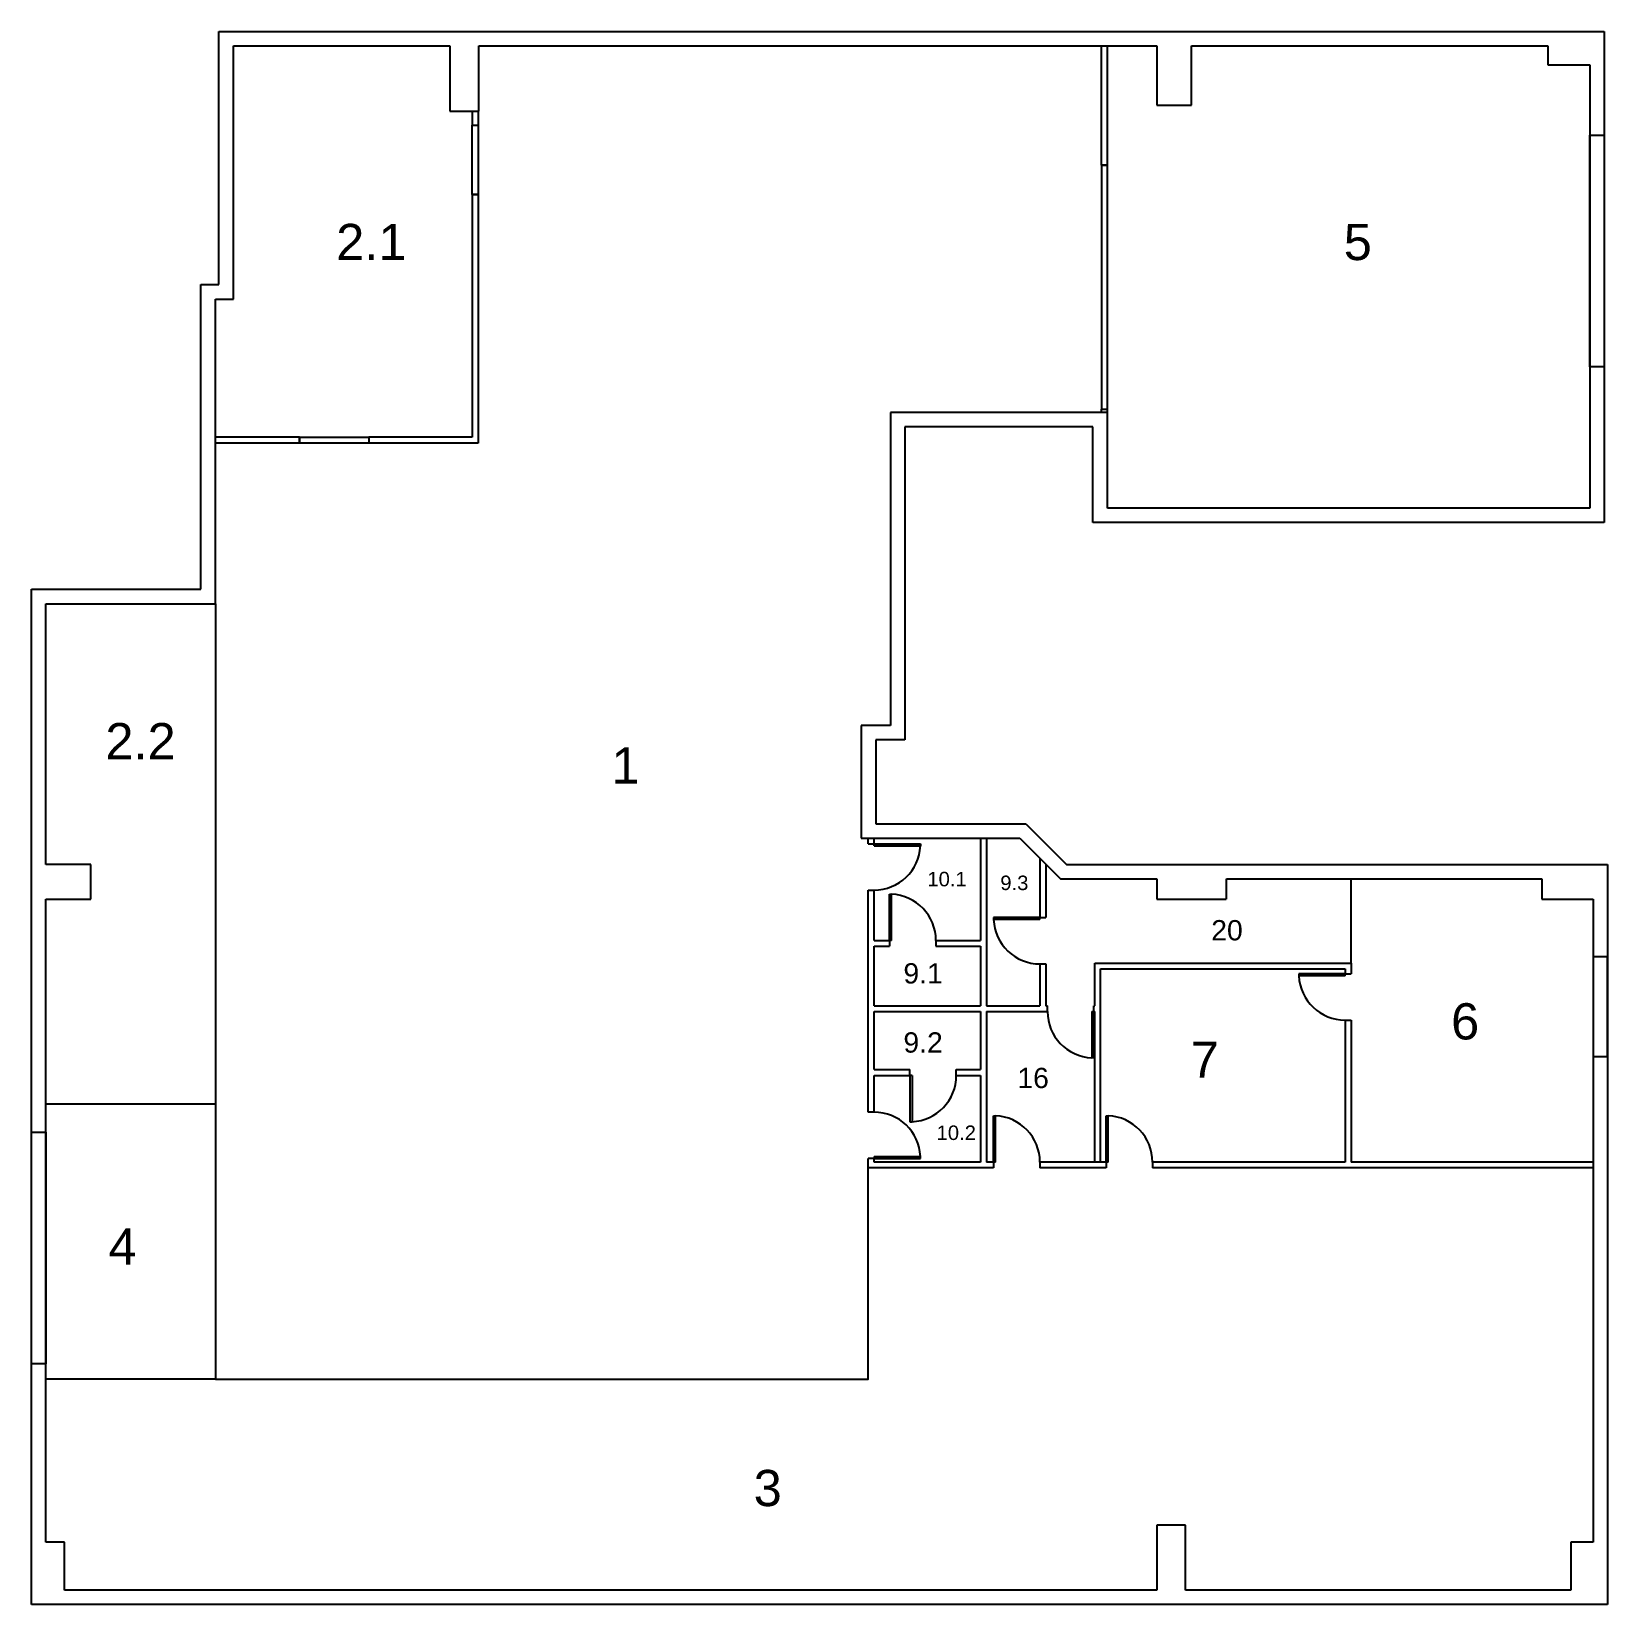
# Model space of a CAD drawing. Header units: millimetres. Extents: x 416.7 to 443.9, y 2679.3 to 2706.4.
import ezdxf

# ---------------------------------------------------------------- set-up
doc = ezdxf.new("R2010")
doc.units = ezdxf.units.MM
for name, color, linetype in [('BORDERS', 6, 'Continuous'), ('INNER_DOORS', 1, 'Continuous'), ('INNER_WALLS', 3, 'Continuous'), ('NAMES', 7, 'Continuous'), ('OUTER_DOORS', 2, 'Continuous'), ('OUTER_WALLS', 5, 'Continuous')]:
    doc.layers.add(name, color=color, linetype=linetype)
doc.styles.get("Standard").update_dxf_attribs({"font": 'arial.ttf'})

msp = doc.modelspace()

# ---------------------------------------------------------------- linework, layer by layer
at = {"layer": 'BORDERS'}
for p, q in [((419.905, 2696.524), (419.905, 2687.886)), ((439.506, 2690.322), (439.506, 2691.774)), ((419.905, 2687.886), (416.98, 2687.886)), ((419.905, 2687.886), (419.905, 2683.141)), ((419.905, 2683.141), (416.98, 2683.141))]:
    msp.add_line(p, q, dxfattribs=at)
msp.add_lwpolyline([(419.905, 2683.141), (431.173, 2683.141), (431.173, 2686.787)], dxfattribs=at)
at = {"layer": 'INNER_DOORS'}
for p, q in [((424.339, 2704.785), (424.439, 2704.785)), ((424.339, 2703.585), (424.339, 2704.785)), ((424.439, 2704.785), (424.439, 2703.585)), ((435.201, 2704.093), (435.201, 2699.88)), ((435.301, 2704.093), (435.201, 2704.093)), ((435.301, 2699.88), (435.301, 2704.093)), ((424.439, 2703.585), (424.339, 2703.585)), ((435.201, 2699.88), (435.301, 2699.88)), ((421.355, 2699.298), (421.355, 2699.398)), ((421.355, 2699.398), (422.555, 2699.398)), ((422.555, 2699.298), (421.355, 2699.298)), ((422.555, 2699.398), (422.555, 2699.298)), ((431.273, 2692.382), (432.073, 2692.382)), ((431.273, 2692.347), (431.273, 2692.382)), ((431.273, 2692.347), (432.073, 2692.347)), ((432.073, 2692.382), (432.073, 2692.347)), ((431.541, 2690.712), (431.541, 2691.512)), ((431.541, 2691.512), (431.576, 2691.512)), ((431.576, 2690.712), (431.576, 2691.512)), ((434.137, 2691.107), (433.337, 2691.107)), ((433.337, 2691.107), (433.337, 2691.072)), ((434.137, 2691.072), (433.337, 2691.072)), ((434.137, 2691.072), (434.137, 2691.107)), ((431.576, 2690.712), (431.541, 2690.712)), ((439.406, 2690.138), (438.606, 2690.138)), ((438.606, 2690.138), (438.606, 2690.103)), ((439.406, 2690.103), (438.606, 2690.103)), ((439.406, 2690.103), (439.406, 2690.138)), ((435.031, 2689.487), (435.066, 2689.487)), ((435.031, 2689.487), (435.031, 2688.687)), ((435.066, 2689.487), (435.066, 2688.687)), ((435.066, 2688.687), (435.031, 2688.687)), ((431.893, 2688.384), (431.893, 2687.584)), ((431.928, 2688.384), (431.893, 2688.384)), ((431.928, 2688.384), (431.928, 2687.584)), ((431.893, 2687.584), (431.928, 2687.584)), ((433.336, 2686.887), (433.336, 2687.687)), ((433.336, 2687.687), (433.371, 2687.687)), ((433.371, 2686.887), (433.371, 2687.687)), ((435.28, 2686.887), (435.28, 2687.687)), ((435.28, 2687.687), (435.315, 2687.687)), ((435.315, 2686.887), (435.315, 2687.687)), ((431.273, 2686.984), (431.273, 2686.949)), ((431.273, 2686.984), (432.073, 2686.984)), ((431.273, 2686.949), (432.073, 2686.949)), ((432.073, 2686.949), (432.073, 2686.984)), ((433.371, 2686.887), (433.336, 2686.887)), ((435.315, 2686.887), (435.28, 2686.887))]:
    msp.add_line(p, q, dxfattribs=at)
for centre, start, end in [((431.273, 2692.383), 270, 357.4377), ((431.54, 2690.712), 0, 87.4377), ((434.137, 2691.108), 182.5623, 270), ((439.406, 2690.139), 182.5623, 270), ((435.067, 2689.487), 180, 267.4377), ((431.892, 2688.384), 272.5623, 0), ((431.273, 2686.949), 2.5623, 90), ((433.335, 2686.887), 0, 87.4377), ((435.279, 2686.887), 0, 87.4377)]:
    msp.add_arc(centre, 0.801, start, end, dxfattribs=at)
at = {"layer": 'INNER_WALLS'}
for p, q in [((435.201, 2704.093), (435.201, 2706.15)), ((435.301, 2704.093), (435.301, 2706.15)), ((424.339, 2705.024), (424.339, 2704.785)), ((424.439, 2705.024), (424.439, 2704.785)), ((424.339, 2704.785), (424.439, 2704.785)), ((435.201, 2704.093), (435.301, 2704.093)), ((424.339, 2703.585), (424.439, 2703.585)), ((424.339, 2703.585), (424.339, 2699.398)), ((424.439, 2703.585), (424.439, 2699.298)), ((435.201, 2699.826), (435.201, 2699.88)), ((435.201, 2699.88), (435.301, 2699.88)), ((435.301, 2699.826), (435.301, 2699.88)), ((421.355, 2699.398), (419.905, 2699.398)), ((421.355, 2699.298), (419.905, 2699.298)), ((421.355, 2699.398), (421.355, 2699.298)), ((424.339, 2699.398), (422.555, 2699.398)), ((422.555, 2699.398), (422.555, 2699.298)), ((424.439, 2699.298), (422.555, 2699.298)), ((431.173, 2692.382), (431.173, 2692.477)), ((431.173, 2692.382), (431.273, 2692.382)), ((431.273, 2692.382), (431.273, 2692.477)), ((433.113, 2692.477), (433.113, 2690.712)), ((433.213, 2692.477), (433.213, 2689.587)), ((434.137, 2692.13), (434.137, 2691.107)), ((434.237, 2692.03), (434.237, 2691.107)), ((431.173, 2687.749), (431.173, 2691.582)), ((431.173, 2691.582), (431.273, 2691.582)), ((431.273, 2690.712), (431.273, 2691.582)), ((434.137, 2691.107), (434.237, 2691.107)), ((431.273, 2690.712), (431.541, 2690.712)), ((431.273, 2690.612), (431.541, 2690.612)), ((431.273, 2689.587), (431.273, 2690.612)), ((431.541, 2690.712), (431.541, 2690.612)), ((432.341, 2690.712), (432.341, 2690.612)), ((432.341, 2690.712), (433.113, 2690.712)), ((432.341, 2690.612), (433.113, 2690.612)), ((433.113, 2690.612), (433.113, 2689.587)), ((434.137, 2690.307), (434.237, 2690.307)), ((434.137, 2690.307), (434.137, 2689.587)), ((434.237, 2690.307), (434.237, 2689.587)), ((435.083, 2690.322), (439.506, 2690.322)), ((435.083, 2689.587), (435.083, 2690.322)), ((439.506, 2690.322), (439.506, 2690.138)), ((435.183, 2686.889), (435.183, 2690.222)), ((435.183, 2690.222), (439.406, 2690.222)), ((439.406, 2690.222), (439.406, 2690.138)), ((439.406, 2690.138), (439.506, 2690.138)), ((431.273, 2689.587), (433.113, 2689.587)), ((431.273, 2689.487), (433.113, 2689.487)), ((431.273, 2688.484), (431.273, 2689.487)), ((433.113, 2689.487), (433.113, 2688.484)), ((433.213, 2689.587), (434.137, 2689.587)), ((433.213, 2689.487), (433.213, 2686.887)), ((433.213, 2689.487), (434.266, 2689.487)), ((434.237, 2689.587), (434.266, 2689.587)), ((434.266, 2689.487), (434.266, 2689.587)), ((435.066, 2689.487), (435.066, 2689.587)), ((435.066, 2689.587), (435.083, 2689.587)), ((435.066, 2689.487), (435.083, 2689.487)), ((435.083, 2686.889), (435.083, 2689.487)), ((439.406, 2689.338), (439.506, 2689.338)), ((439.406, 2689.338), (439.406, 2686.887)), ((439.506, 2689.338), (439.506, 2686.887)), ((431.273, 2688.484), (431.893, 2688.484)), ((431.893, 2688.384), (431.893, 2688.484)), ((432.693, 2688.384), (432.693, 2688.484)), ((432.693, 2688.484), (433.113, 2688.484)), ((431.273, 2688.384), (431.893, 2688.384)), ((431.273, 2687.749), (431.273, 2688.384)), ((432.693, 2688.384), (433.113, 2688.384)), ((433.113, 2688.384), (433.113, 2686.887)), ((431.273, 2687.749), (431.173, 2687.749)), ((431.173, 2686.787), (431.173, 2686.949)), ((431.273, 2686.949), (431.173, 2686.949)), ((433.336, 2686.787), (431.173, 2686.787)), ((431.273, 2686.887), (431.273, 2686.949)), ((433.113, 2686.887), (431.273, 2686.887)), ((433.336, 2686.887), (433.213, 2686.887)), ((433.336, 2686.887), (433.336, 2686.787)), ((434.136, 2686.887), (434.136, 2686.787)), ((435.28, 2686.887), (434.136, 2686.887)), ((435.28, 2686.787), (434.136, 2686.787)), ((435.28, 2686.887), (435.28, 2686.787)), ((439.406, 2686.887), (436.08, 2686.887)), ((436.08, 2686.887), (436.08, 2686.787)), ((443.683, 2686.787), (436.08, 2686.787)), ((443.683, 2686.887), (439.506, 2686.887))]:
    msp.add_line(p, q, dxfattribs=at)
at = {"layer": 'OUTER_DOORS'}
for p, q in [((443.628, 2700.613), (443.628, 2704.613)), ((443.628, 2704.613), (443.877, 2704.613)), ((443.877, 2704.613), (443.877, 2700.613)), ((443.877, 2700.613), (443.628, 2700.613)), ((443.932, 2690.429), (443.683, 2690.429)), ((443.683, 2690.429), (443.683, 2688.71)), ((443.932, 2688.71), (443.932, 2690.429)), ((443.683, 2688.71), (443.932, 2688.71)), ((416.73, 2683.405), (416.73, 2687.405)), ((416.73, 2687.405), (416.98, 2687.405)), ((416.98, 2687.405), (416.98, 2683.405)), ((416.98, 2683.405), (416.73, 2683.405))]:
    msp.add_line(p, q, dxfattribs=at)
at = {"layer": 'OUTER_WALLS'}
for p, q in [((419.964, 2706.4), (443.877, 2706.4)), ((419.964, 2702.031), (419.964, 2706.4)), ((443.877, 2706.4), (443.877, 2697.925)), ((420.214, 2706.15), (423.952, 2706.15)), ((420.214, 2701.781), (420.214, 2706.15)), ((423.952, 2706.15), (423.952, 2705.024)), ((424.452, 2705.024), (424.452, 2706.15)), ((424.452, 2706.15), (436.152, 2706.15)), ((436.152, 2706.15), (436.152, 2705.126)), ((436.753, 2705.126), (436.753, 2706.15)), ((436.753, 2706.15), (442.904, 2706.15)), ((442.904, 2706.15), (442.904, 2705.824)), ((442.904, 2705.824), (443.628, 2705.824)), ((443.628, 2705.824), (443.628, 2698.175)), ((423.952, 2705.024), (424.452, 2705.024)), ((436.152, 2705.126), (436.753, 2705.126)), ((419.655, 2696.774), (419.655, 2702.031)), ((419.655, 2702.031), (419.964, 2702.031)), ((419.905, 2696.524), (419.905, 2701.781)), ((419.905, 2701.781), (420.214, 2701.781)), ((435.301, 2699.826), (431.555, 2699.826)), ((431.555, 2699.826), (431.555, 2694.424)), ((435.301, 2698.175), (435.301, 2699.826)), ((435.051, 2699.576), (431.805, 2699.576)), ((431.805, 2699.576), (431.805, 2694.174)), ((435.051, 2697.925), (435.051, 2699.576)), ((443.877, 2697.925), (435.051, 2697.925)), ((443.628, 2698.175), (435.301, 2698.175)), ((416.73, 2679.253), (416.73, 2696.774)), ((416.73, 2696.774), (419.655, 2696.774)), ((416.98, 2692.024), (416.98, 2696.524)), ((416.98, 2696.524), (419.905, 2696.524)), ((431.555, 2694.424), (431.051, 2694.424)), ((431.051, 2694.424), (431.051, 2692.477)), ((431.805, 2694.174), (431.301, 2694.174)), ((431.301, 2694.174), (431.301, 2692.727)), ((431.301, 2692.727), (433.893, 2692.727)), ((433.893, 2692.727), (434.596, 2692.024)), ((431.051, 2692.477), (433.79, 2692.477)), ((433.79, 2692.477), (434.493, 2691.774)), ((417.755, 2692.024), (416.98, 2692.024)), ((417.755, 2691.427), (417.755, 2692.024)), ((434.596, 2692.024), (443.932, 2692.024)), ((443.932, 2692.024), (443.932, 2679.253)), ((434.493, 2691.774), (436.152, 2691.774)), ((436.152, 2691.774), (436.152, 2691.427)), ((437.354, 2691.427), (437.354, 2691.774)), ((437.354, 2691.774), (442.802, 2691.774)), ((442.802, 2691.774), (442.802, 2691.427)), ((416.98, 2680.328), (416.98, 2691.427)), ((416.98, 2691.427), (417.755, 2691.427)), ((436.152, 2691.427), (437.35, 2691.427)), ((442.802, 2691.427), (443.683, 2691.427)), ((443.683, 2691.427), (443.683, 2680.328)), ((436.651, 2680.624), (436.152, 2680.624)), ((436.152, 2680.624), (436.152, 2679.502)), ((436.651, 2679.502), (436.651, 2680.624)), ((417.302, 2680.328), (416.98, 2680.328)), ((417.302, 2679.502), (417.302, 2680.328)), ((443.683, 2680.328), (443.302, 2680.328)), ((443.302, 2680.328), (443.302, 2679.502)), ((436.152, 2679.502), (417.302, 2679.502)), ((443.302, 2679.502), (436.651, 2679.502)), ((443.932, 2679.253), (416.73, 2679.253))]:
    msp.add_line(p, q, dxfattribs=at)

# ---------------------------------------------------------------- texts
at = {"layer": 'NAMES', "attachment_point": 1}
for s, insert, char_height, width in [('2.1', (421.989, 2703.08), 0.625, 0.39576), ('5', (439.38, 2703.08), 0.625, 0.39576), ('2.2', (418.005, 2694.465), 0.625, 0.39576), ('1', (426.741, 2694.045), 0.625, 0.39576), ('10.1', (432.193, 2691.897), 0.25, 0.22261), ('9.3', (433.452, 2691.832), 0.25, 0.22261), ('20', (437.093, 2691.064), 0.35, 0.39576), ('9.1', (431.78, 2690.32), 0.35, 0.39576), ('6', (441.233, 2689.629), 0.625, 0.39576), ('9.2', (431.78, 2689.127), 0.35, 0.39576), ('7', (436.74, 2688.967), 0.625, 0.39576), ('16', (433.747, 2688.515), 0.35, 0.39576), ('10.2', (432.352, 2687.519), 0.25, 0.22261), ('4', (418.059, 2685.743), 0.625, 0.39576), ('3', (429.195, 2681.575), 0.625, 0.39576)]:
    msp.add_mtext(s, dxfattribs=dict(at, insert=insert, char_height=char_height, width=width))

doc.saveas('drawing.dxf')
